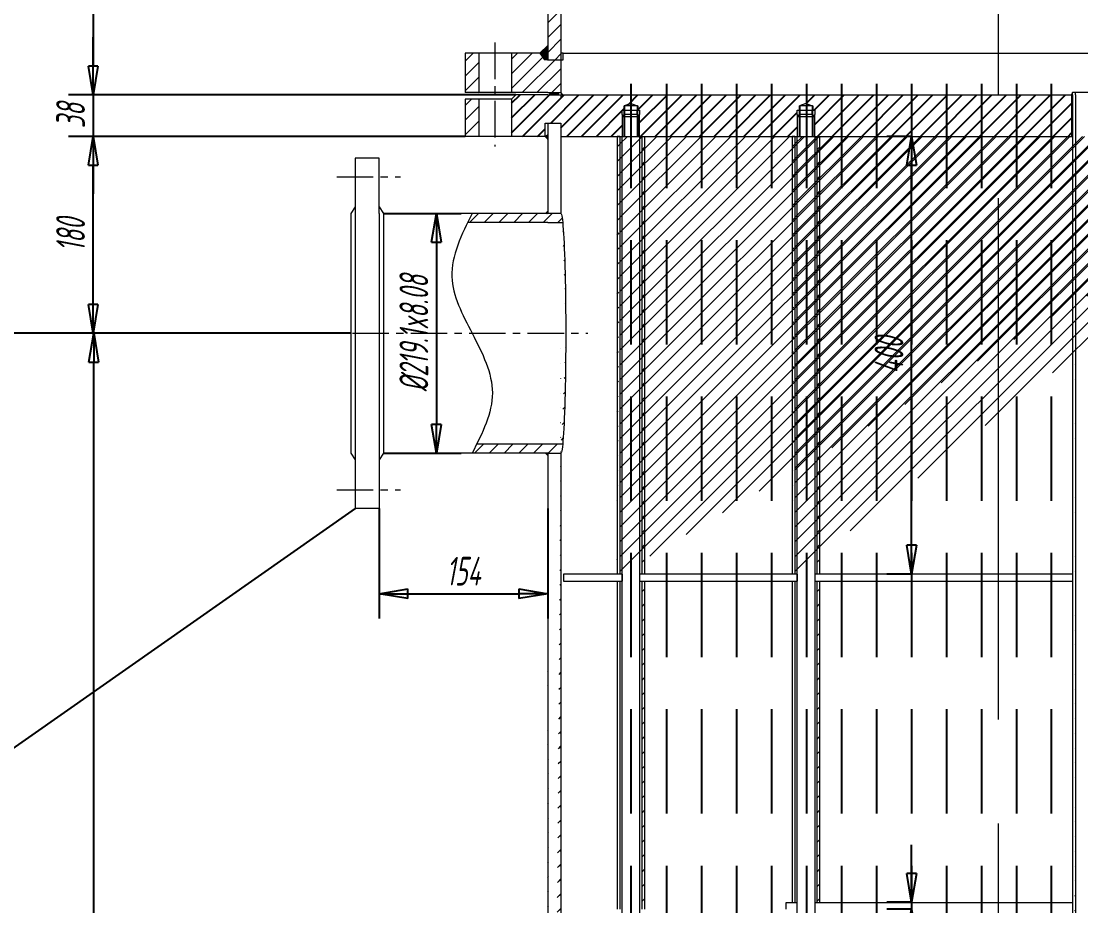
# Model space of a CAD drawing. Header units: millimetres. Extents: x 3797 to 16515, y 762 to 2553.
# Drawn here: x 3864.3 to 3928.9, y 2352.7 to 2406.6 of the extents above; entities that cross this region are included whole.
import ezdxf

# ---------------------------------------------------------------- set-up
doc = ezdxf.new("R2010")
doc.units = ezdxf.units.MM
doc.linetypes.add('CENTER', pattern=[50.8, 31.75, -6.35, 6.35, -6.35])
doc.linetypes.add('HIDDEN', pattern=[9.525, 6.35, -3.175])
doc.layers.add('3（中心线）', color=1, linetype='CENTER', lineweight=20)
doc.layers.add('细实线', color=7, linetype='Continuous', lineweight=18)
for name, color, linetype in [('DIM标注-YH', 4, 'Continuous'), ('runner实线2', 7, 'Continuous'), ('runner实线3', 2, 'Continuous'), ('虚线', 6, 'HIDDEN')]:
    doc.layers.add(name, color=color, linetype=linetype)
doc.styles.add('runner-文字样式', font='gbeitc.shx', dxfattribs={"width": 0.707, "bigfont": 'gbcbig.shx'})
doc.dimstyles.new('runner标注', dxfattribs={"dimscale": 0.5, "dimtxt": 3.5, "dimasz": 3.5, "dimexe": 3, "dimexo": 0, "dimgap": 1, "dimtad": 1, "dimdec": 4, "dimlfac": 15, "dimzin": 9, "dimdsep": 46, "dimtxsty": 'runner-文字样式', "dimblk": 'CLOSED', "dimcen": 0, "dimclrd": 256, "dimclrt": 256, "dimadec": 4, "dimazin": 2, "dimtfac": 1, "dimtdec": 4, "dimtmove": 0, "dimatfit": 3, "dimldrblk": 'CLOSED', "dimfxl": 0, "dimarcsym": 0})
pattern_1 = [(45, (82.5553, -5533.755), (-0.449012806, 0.449012806), [])]
pattern_2 = [(45, (82.555322, -5533.755025), (-0.014967093535, 0.014967093535), []), (135, (82.555322, -5533.755025), (-0.014967093535, -0.014967093535), [])]
pattern_3 = [(45, (59.08866, -5533.755), (-0.449012806, 0.449012806), [])]
pattern_4 = [(45, (48.422, -5533.755), (-0.449012806, 0.449012806), [])]

# ---------------------------------------------------------------- blocks, each defined once
blk = doc.blocks.new('_Closed')
at = {"color": 0, "linetype": 'ByBlock', "lineweight": -2}
for p, q in [((-1, 0.167), (0, 0)), ((-1, 0.167), (-1, -0.167)), ((0, 0), (-1, -0.167)), ((0, 0), (-1, 0))]:
    blk.add_line(p, q, dxfattribs=at)
blk = doc.blocks.new('*D6')
at = {"layer": 'Defpoints', "color": 0, "ltscale": 0.067, "transparency": 16777216}
for p in [(3861.446, 2448.152), (3923.882, 2448.152), (3896.348, 1970.353)]:
    blk.add_point(p, dxfattribs=at)
at = {"layer": 'DIM标注-YH', "color": 0, "lineweight": -2, "ltscale": 0.067, "transparency": 16777216}
for p, q in [((3923.882, 2448.152), (3859.946, 2448.152)), ((3896.348, 1970.353), (3859.946, 1970.353))]:
    blk.add_line(p, q, dxfattribs=at)
at = {"layer": 'DIM标注-YH', "lineweight": -2, "ltscale": 0.067, "transparency": 16777216}
blk.add_line((3861.446, 1972.103), (3861.446, 2446.402), dxfattribs=at)
at = {"layer": 'DIM标注-YH', "lineweight": -2, "ltscale": 0.067, "transparency": 16777216, "xscale": 1.75, "yscale": 1.75, "zscale": 1.75}
for p, rotation in [((3861.446, 2448.152), 90), ((3861.446, 1970.353), 270)]:
    blk.add_blockref('_Closed', p, dxfattribs=dict(at, rotation=rotation))
at = {"layer": 'DIM标注-YH', "ltscale": 0.067, "transparency": 16777216, "insert": (3860.071, 2211.658), "char_height": 1.75, "attachment_point": 5, "rotation": 90, "style": 'runner-文字样式'}
blk.add_mtext('7167', dxfattribs=at)
blk = doc.blocks.new('*D9')
at = {"layer": 'Defpoints', "color": 0, "ltscale": 0.067, "transparency": 16777216}
for p in [(3896.34, 2432.353), (3868.723, 2402.153), (3894.481, 2402.153)]:
    blk.add_point(p, dxfattribs=at)
at = {"layer": 'DIM标注-YH', "color": 0, "lineweight": -2, "ltscale": 0.067, "transparency": 16777216}
for p, q in [((3896.34, 2432.353), (3867.223, 2432.353)), ((3894.481, 2402.153), (3867.223, 2402.153))]:
    blk.add_line(p, q, dxfattribs=at)
at = {"layer": 'DIM标注-YH', "lineweight": -2, "ltscale": 0.067, "transparency": 16777216}
blk.add_line((3868.723, 2430.603), (3868.723, 2403.903), dxfattribs=at)
at = {"layer": 'DIM标注-YH', "lineweight": -2, "ltscale": 0.067, "transparency": 16777216, "xscale": 1.75, "yscale": 1.75, "zscale": 1.75}
for p, rotation in [((3868.723, 2432.353), 90), ((3868.723, 2402.153), 270)]:
    blk.add_blockref('_Closed', p, dxfattribs=dict(at, rotation=rotation))
at = {"layer": 'DIM标注-YH', "ltscale": 0.067, "transparency": 16777216, "insert": (3867.348, 2417.253), "char_height": 1.75, "attachment_point": 5, "rotation": 90, "style": 'runner-文字样式'}
blk.add_mtext('453', dxfattribs=at)
blk = doc.blocks.new('*D11')
at = {"layer": 'Defpoints', "color": 0, "ltscale": 0.067, "transparency": 16777216}
for p in [(3894.481, 2402.153), (3868.723, 2399.619), (3891.381, 2399.619)]:
    blk.add_point(p, dxfattribs=at)
at = {"layer": 'DIM标注-YH', "lineweight": -2, "ltscale": 0.067, "transparency": 16777216}
for p, q in [((3868.723, 2403.903), (3868.723, 2405.653)), ((3868.723, 2402.153), (3868.723, 2399.619)), ((3868.723, 2397.869), (3868.723, 2396.119))]:
    blk.add_line(p, q, dxfattribs=at)
at = {"layer": 'DIM标注-YH', "color": 0, "lineweight": -2, "ltscale": 0.067, "transparency": 16777216}
for p, q in [((3894.481, 2402.153), (3867.223, 2402.153)), ((3891.381, 2399.619), (3867.223, 2399.619))]:
    blk.add_line(p, q, dxfattribs=at)
at = {"layer": 'DIM标注-YH', "lineweight": -2, "ltscale": 0.067, "transparency": 16777216, "xscale": 1.75, "yscale": 1.75, "zscale": 1.75}
for p, rotation in [((3868.723, 2402.153), 270), ((3868.723, 2399.619), 90)]:
    blk.add_blockref('_Closed', p, dxfattribs=dict(at, rotation=rotation))
at = {"layer": 'DIM标注-YH', "ltscale": 0.067, "transparency": 16777216, "insert": (3867.348, 2400.886), "char_height": 1.75, "attachment_point": 5, "rotation": 90, "style": 'runner-文字样式'}
blk.add_mtext('38', dxfattribs=at)
blk = doc.blocks.new('*D12')
at = {"layer": 'Defpoints', "color": 0, "ltscale": 0.067, "transparency": 16777216}
for p in [(3886.414, 2394.922), (3886.414, 2380.317), (3889.636, 2380.317)]:
    blk.add_point(p, dxfattribs=at)
at = {"layer": 'DIM标注-YH', "color": 0, "lineweight": -2, "ltscale": 0.067, "transparency": 16777216}
for p, q in [((3886.414, 2394.922), (3891.136, 2394.922)), ((3886.414, 2380.317), (3891.136, 2380.317))]:
    blk.add_line(p, q, dxfattribs=at)
at = {"layer": 'DIM标注-YH', "lineweight": -2, "ltscale": 0.067, "transparency": 16777216}
blk.add_line((3889.636, 2393.172), (3889.636, 2382.067), dxfattribs=at)
at = {"layer": 'DIM标注-YH', "lineweight": -2, "ltscale": 0.067, "transparency": 16777216, "xscale": 1.75, "yscale": 1.75, "zscale": 1.75}
for p, rotation in [((3889.636, 2394.922), 90), ((3889.636, 2380.317), 270)]:
    blk.add_blockref('_Closed', p, dxfattribs=dict(at, rotation=rotation))
at = {"layer": 'DIM标注-YH', "ltscale": 0.067, "transparency": 16777216, "insert": (3888.261, 2387.619), "char_height": 1.75, "attachment_point": 5, "rotation": 90, "style": 'runner-文字样式'}
blk.add_mtext('{\\W0.707;%%C219.1}x8.08', dxfattribs=at)
blk = doc.blocks.new('*D13')
at = {"layer": 'Defpoints', "color": 0, "ltscale": 0.067, "transparency": 16777216}
for p in [(3886.148, 2376.953), (3896.414, 2376.953), (3896.414, 2371.753)]:
    blk.add_point(p, dxfattribs=at)
at = {"layer": 'DIM标注-YH', "color": 0, "lineweight": -2, "ltscale": 0.067, "transparency": 16777216}
for p, q in [((3886.148, 2376.953), (3886.148, 2370.253)), ((3896.414, 2376.953), (3896.414, 2370.253))]:
    blk.add_line(p, q, dxfattribs=at)
at = {"layer": 'DIM标注-YH', "lineweight": -2, "ltscale": 0.067, "transparency": 16777216}
blk.add_line((3887.898, 2371.753), (3894.664, 2371.753), dxfattribs=at)
at = {"layer": 'DIM标注-YH', "lineweight": -2, "ltscale": 0.067, "transparency": 16777216, "xscale": 1.75, "yscale": 1.75, "zscale": 1.75, "rotation": 180}
blk.add_blockref('_Closed', (3886.148, 2371.753), dxfattribs=at)
at = {"layer": 'DIM标注-YH', "lineweight": -2, "ltscale": 0.067, "transparency": 16777216, "xscale": 1.75, "yscale": 1.75, "zscale": 1.75}
blk.add_blockref('_Closed', (3896.414, 2371.753), dxfattribs=at)
at = {"layer": 'DIM标注-YH', "ltscale": 0.067, "transparency": 16777216, "insert": (3891.281, 2373.128), "char_height": 1.75, "attachment_point": 5, "style": 'runner-文字样式'}
blk.add_mtext('154', dxfattribs=at)
blk = doc.blocks.new('*D14')
at = {"layer": 'Defpoints', "color": 0, "ltscale": 0.067, "transparency": 16777216}
for p in [(3868.723, 2399.619), (3891.381, 2399.619), (3880.964, 2387.619)]:
    blk.add_point(p, dxfattribs=at)
at = {"layer": 'DIM标注-YH', "color": 0, "lineweight": -2, "ltscale": 0.067, "transparency": 16777216}
for p, q in [((3891.381, 2399.619), (3867.223, 2399.619)), ((3880.964, 2387.619), (3867.223, 2387.619))]:
    blk.add_line(p, q, dxfattribs=at)
at = {"layer": 'DIM标注-YH', "lineweight": -2, "ltscale": 0.067, "transparency": 16777216}
blk.add_line((3868.723, 2389.369), (3868.723, 2397.869), dxfattribs=at)
at = {"layer": 'DIM标注-YH', "lineweight": -2, "ltscale": 0.067, "transparency": 16777216, "xscale": 1.75, "yscale": 1.75, "zscale": 1.75}
for p, rotation in [((3868.723, 2399.619), 90), ((3868.723, 2387.619), 270)]:
    blk.add_blockref('_Closed', p, dxfattribs=dict(at, rotation=rotation))
at = {"layer": 'DIM标注-YH', "ltscale": 0.067, "transparency": 16777216, "insert": (3867.348, 2393.619), "char_height": 1.75, "attachment_point": 5, "rotation": 90, "style": 'runner-文字样式'}
blk.add_mtext('180', dxfattribs=at)
blk = doc.blocks.new('*D15')
at = {"layer": 'Defpoints', "color": 0, "ltscale": 0.067, "transparency": 16777216}
for p in [(3918.582, 2399.619), (3918.582, 2399.619), (3918.582, 2372.953)]:
    blk.add_point(p, dxfattribs=at)
at = {"layer": 'DIM标注-YH', "color": 0, "lineweight": -2, "ltscale": 0.067, "transparency": 16777216}
for p, q in [((3918.582, 2399.619), (3917.082, 2399.619)), ((3918.582, 2372.953), (3917.082, 2372.953))]:
    blk.add_line(p, q, dxfattribs=at)
at = {"layer": 'DIM标注-YH', "lineweight": -2, "ltscale": 0.067, "transparency": 16777216}
blk.add_line((3918.582, 2374.703), (3918.582, 2397.869), dxfattribs=at)
at = {"layer": 'DIM标注-YH', "lineweight": -2, "ltscale": 0.067, "transparency": 16777216, "xscale": 1.75, "yscale": 1.75, "zscale": 1.75}
for p, rotation in [((3918.582, 2399.619), 90), ((3918.582, 2372.953), 270)]:
    blk.add_blockref('_Closed', p, dxfattribs=dict(at, rotation=rotation))
at = {"layer": 'DIM标注-YH', "ltscale": 0.067, "transparency": 16777216, "insert": (3917.207, 2386.286), "char_height": 1.75, "attachment_point": 5, "rotation": 90, "style": 'runner-文字样式'}
blk.add_mtext('400', dxfattribs=at)
blk = doc.blocks.new('*D17')
at = {"layer": 'Defpoints', "color": 0, "ltscale": 0.067, "transparency": 16777216}
for p in [(3918.582, 2352.953), (3918.582, 2352.529), (3918.582, 2352.529)]:
    blk.add_point(p, dxfattribs=at)
at = {"layer": 'DIM标注-YH', "lineweight": -2, "ltscale": 0.067, "transparency": 16777216}
for p, q in [((3918.582, 2354.703), (3918.582, 2356.453)), ((3918.582, 2352.953), (3918.582, 2352.529)), ((3918.582, 2350.779), (3918.582, 2345.76))]:
    blk.add_line(p, q, dxfattribs=at)
at = {"layer": 'DIM标注-YH', "color": 0, "lineweight": -2, "ltscale": 0.067, "transparency": 16777216}
for p, q in [((3918.582, 2352.953), (3917.082, 2352.953)), ((3918.582, 2352.529), (3917.082, 2352.529))]:
    blk.add_line(p, q, dxfattribs=at)
at = {"layer": 'DIM标注-YH', "lineweight": -2, "ltscale": 0.067, "transparency": 16777216, "xscale": 1.75, "yscale": 1.75, "zscale": 1.75}
for p, rotation in [((3918.582, 2352.953), 270), ((3918.582, 2352.529), 90)]:
    blk.add_blockref('_Closed', p, dxfattribs=dict(at, rotation=rotation))
at = {"layer": 'DIM标注-YH', "ltscale": 0.067, "transparency": 16777216, "insert": (3917.207, 2347.394), "char_height": 1.75, "attachment_point": 5, "rotation": 90, "style": 'runner-文字样式'}
blk.add_mtext('6.35', dxfattribs=at)
blk = doc.blocks.new('*D18')
at = {"layer": 'Defpoints', "color": 0, "ltscale": 0.067, "transparency": 16777216}
for p in [(3868.755, 2387.619), (3880.964, 2387.619), (3895.881, 2282.286)]:
    blk.add_point(p, dxfattribs=at)
at = {"layer": 'DIM标注-YH', "color": 0, "lineweight": -2, "ltscale": 0.067, "transparency": 16777216}
for p, q in [((3880.964, 2387.619), (3867.255, 2387.619)), ((3895.881, 2282.286), (3867.255, 2282.286))]:
    blk.add_line(p, q, dxfattribs=at)
at = {"layer": 'DIM标注-YH', "lineweight": -2, "ltscale": 0.067, "transparency": 16777216}
blk.add_line((3868.755, 2284.036), (3868.755, 2385.869), dxfattribs=at)
at = {"layer": 'DIM标注-YH', "lineweight": -2, "ltscale": 0.067, "transparency": 16777216, "xscale": 1.75, "yscale": 1.75, "zscale": 1.75}
for p, rotation in [((3868.755, 2387.619), 90), ((3868.755, 2282.286), 270)]:
    blk.add_blockref('_Closed', p, dxfattribs=dict(at, rotation=rotation))
at = {"layer": 'DIM标注-YH', "ltscale": 0.067, "transparency": 16777216, "insert": (3867.38, 2334.953), "char_height": 1.75, "attachment_point": 5, "rotation": 90, "style": 'runner-文字样式'}
blk.add_mtext('1580', dxfattribs=at)

msp = doc.modelspace()

# ---------------------------------------------------------------- hatches: boundary and pattern name
at = {"layer": '3（中心线）'}
h = msp.add_hatch(dxfattribs=at)
h.set_pattern_fill('ANSI37', color=6, scale=0.006667)
h.set_pattern_definition(pattern_2)
h.paths.add_polyline_path([(3896.4144953, 2405.1636332), (3895.9437933, 2404.6858983), (3896.2226204, 2404.2848897), (3896.4144953, 2404.2848897), (3896.4144953, 2404.6858983)])
h.paths.add_polyline_path([(3896.4144953, 2399.7215571), (3896.253561, 2399.6192317), (3896.4144953, 2399.4510913)])
h = msp.add_hatch(dxfattribs=at)
h.set_pattern_fill('ANSI37', color=3, scale=0.0067)
h.set_pattern_definition([(45, (-56371.05022, -114438.824587), (-0.0150419290028, 0.0150419290028), []), (135, (-56371.05022, -114438.824587), (-0.0150419290028, -0.0150419290028), [])])
h.paths.add_polyline_path([(3897.0627026, 2402.2858983), (3896.5361598, 2402.2858983), (3896.5361598, 2402.152565), (3897.0627026, 2402.152565)])
h = msp.add_hatch(dxfattribs=at)
h.set_pattern_fill('ANSI37', color=6, scale=0.006667)
h.set_pattern_definition(pattern_2)
h.paths.add_polyline_path([(3928.3945351, 2402.2858983), (3928.3278684, 2402.152565), (3928.3945351, 2402.152565)])
h = msp.add_hatch(dxfattribs=at)
h.set_pattern_fill('ANSI37', color=6, scale=0.006667)
h.set_pattern_definition(pattern_2)
h.paths.add_polyline_path([(3896.4144953, 2395.0552317), (3896.281162, 2394.9218983), (3896.4144953, 2394.9218983)])
at = {"layer": '细实线'}
h = msp.add_hatch(dxfattribs=at)
h.set_pattern_fill('ANSI31', color=3, scale=0.2)
h.set_pattern_definition(pattern_1)
h.paths.add_polyline_path([(3897.2144953, 2418.8692317), (3896.4144953, 2418.8692317), (3896.4144953, 2404.6858983), (3896.4144953, 2404.2848897), (3897.2144953, 2404.2848897)])
h = msp.add_hatch(dxfattribs=at)
h.set_pattern_fill('ANSI31', color=3, scale=0.2)
h.set_pattern_definition(pattern_1)
h.paths.add_polyline_path([(3892.2144953, 2401.8858983), (3891.381162, 2401.8858983), (3891.381162, 2399.6192317), (3892.2144953, 2399.6192317)])
h.paths.add_polyline_path([(3892.2144953, 2404.6858983), (3891.381162, 2404.6858983), (3891.381162, 2402.2858983), (3892.2144953, 2402.2858983)])
h.paths.add_polyline_path([(3897.2144953, 2402.152565), (3896.4144953, 2402.152565), (3894.481162, 2402.152565), (3894.2144953, 2401.8858983), (3894.2144953, 2399.6192317), (3896.253561, 2399.6192317), (3896.253561, 2400.4310222), (3897.2144953, 2400.4310222)])
h = msp.add_hatch(dxfattribs=at)
h.set_pattern_fill('ANSI31', color=3, scale=0.2)
h.set_pattern_definition(pattern_1)
h.paths.add_polyline_path([(3897.2144953, 2404.2848897), (3896.4144953, 2404.2848897), (3896.2226204, 2404.2848897), (3895.9437933, 2404.6858983), (3894.2144953, 2404.6858983), (3894.2144953, 2402.2858983), (3896.4144953, 2402.2858983), (3897.2144953, 2402.2858983)])
h = msp.add_hatch(dxfattribs=at)
h.set_pattern_fill('ANSI31', color=3, scale=0.2)
h.set_pattern_definition(pattern_1)
edge = h.paths.add_edge_path()
edge.add_line((3928.3945351, 2402.152565), (3928.3945351, 2005.352565))
edge.add_line((3928.5612018, 2402.152565), (3928.5612018, 2005.352565))
h = msp.add_hatch(dxfattribs=at)
h.set_pattern_fill('ANSI31', color=3, scale=0.2)
h.set_pattern_definition([(45, (37.7553, -5533.755), (-0.449012806, 0.449012806), [])])
edge = h.paths.add_edge_path()
edge.add_line((3900.8144953, 2399.6192317), (3900.8144953, 2372.952565))
edge.add_line((3945.6144953, 2399.6192317), (3945.4478286, 2399.6192317))
edge.add_line((3900.6478286, 2399.6192317), (3900.6478286, 2372.9468126))
h = msp.add_hatch(dxfattribs=at)
h.set_pattern_fill('ANSI31', color=3, scale=0.2)
h.set_pattern_definition(pattern_4)
edge = h.paths.add_edge_path()
edge.add_line((3902.1478286, 2399.6192317), (3902.3144953, 2399.6192317))
edge.add_line((3902.3144953, 2399.6192317), (3902.3144953, 2372.952565))
edge.add_line((3902.1478286, 2399.6192317), (3902.1478286, 2372.952565))
h = msp.add_hatch(dxfattribs=at)
h.set_pattern_fill('ANSI31', color=3, scale=0.2)
h.set_pattern_definition(pattern_4)
edge = h.paths.add_edge_path()
edge.add_line((3911.481162, 2399.6192317), (3911.481162, 2372.952565))
edge.add_line((3945.6144953, 2399.6192317), (3945.4478286, 2399.6192317))
edge.add_line((3911.3144953, 2399.6192317), (3911.3144953, 2372.9468126))
h = msp.add_hatch(dxfattribs=at)
h.set_pattern_fill('ANSI31', color=3, scale=0.2)
h.set_pattern_definition(pattern_3)
edge = h.paths.add_edge_path()
edge.add_line((3912.8144953, 2399.6192317), (3912.981162, 2399.6192317))
edge.add_line((3912.981162, 2399.6192317), (3912.981162, 2372.952565))
edge.add_line((3912.8144953, 2399.6192317), (3912.8144953, 2372.952565))
h = msp.add_hatch(dxfattribs=at)
h.set_pattern_fill('ANSI31', color=3, scale=0.2)
h.set_pattern_definition([(45, (136.22575, -5163.28836), (-0.449012806, 0.449012806), [])])
edge = h.paths.add_edge_path()
edge.add_spline(control_points=[(3891.8144953, 2380.316565), (3891.906088, 2380.4983412), (3891.9976807, 2380.6801174), (3892.0872451, 2380.8618983)], knot_values=[222.6880991408, 222.6880991408, 222.6880991408, 222.6880991408, 231.3190633333, 231.3190633333, 231.3190633333, 231.3190633333], degree=3, periodic=0)
edge.add_line((3892.0887681, 2380.8618983), (3897.3282484, 2380.8618983))
edge.add_ellipse((3897.2144953, 2387.6192317), major_axis=(0, -7.3026667), ratio=0.0410808837, start_angle=0, end_angle=22.282725298, ccw=False)
edge.add_line((3897.2144953, 2380.316565), (3896.4144953, 2380.316565))
edge.add_line((3896.4144953, 2380.316565), (3896.281162, 2380.316565))
edge.add_line((3896.281162, 2380.316565), (3891.8144953, 2380.316565))
edge = h.paths.add_edge_path()
edge.add_spline(control_points=[(3891.5440447, 2394.376565), (3891.6329061, 2394.5583163), (3891.7237007, 2394.7401073), (3891.8144953, 2394.9218983)], knot_values=[0, 0, 0, 0, 8.5636654249, 8.5636654249, 8.5636654249, 8.5636654249], degree=3, periodic=0)
edge.add_line((3891.8144953, 2394.9218983), (3897.2144953, 2394.9218983))
edge.add_ellipse((3897.2144953, 2387.6192317), major_axis=(0, -7.3026667), ratio=0.0410808837, start_angle=157.717274702, end_angle=180, ccw=False)
edge.add_line((3897.3282484, 2394.376565), (3896.4144953, 2394.376565))
edge.add_line((3896.4144953, 2394.376565), (3891.5440447, 2394.376565))
h = msp.add_hatch(dxfattribs=at)
h.set_pattern_fill('ANSI31', color=3, scale=0.2)
h.set_pattern_definition(pattern_1)
edge = h.paths.add_edge_path()
edge.add_line((3896.4144953, 2282.152565), (3896.4144953, 2028.4858983))
edge.add_line((3897.2144953, 2387.0092317), (3897.2144953, 2005.352565))
edge.add_line((3896.4144953, 2005.352565), (3896.4144953, 2028.4858983))
h = msp.add_hatch(dxfattribs=at)
h.set_pattern_fill('ANSI37', color=6, scale=0.006667)
h.set_pattern_definition([(45, (136.225749, -5163.288359), (-0.014967093535, 0.014967093535), []), (135, (136.225749, -5163.288359), (-0.014967093535, -0.014967093535), [])])
edge = h.paths.add_edge_path()
edge.add_line((3896.4144953, 2380.1832317), (3896.281162, 2380.316565))
edge.add_line((3896.4144953, 2380.316565), (3896.281162, 2380.316565))
edge.add_line((3896.4144953, 2380.316565), (3896.4144953, 2375.8192317))
h = msp.add_hatch(dxfattribs=at)
h.set_pattern_fill('ANSI31', color=3, scale=0.2)
h.set_pattern_definition([(45, (-57719.78084, -114504.6682), (-0.449012806, 0.449012806), [])])
edge = h.paths.add_edge_path()
edge.add_line((3897.2173198, 2380.3168887), (3897.2173198, 2007.8858983))
edge.add_line((3896.4144953, 2380.316565), (3896.4144953, 2282.152565))
h = msp.add_hatch(dxfattribs=at)
h.set_pattern_fill('ANSI31', color=3, scale=0.2)
h.set_pattern_definition(pattern_4)
edge = h.paths.add_edge_path()
edge.add_line((3902.1478286, 2372.5292317), (3902.1478286, 2352.952565))
edge.add_line((3902.1478286, 2372.5292317), (3902.3144953, 2372.5292317))
edge.add_line((3902.3144953, 2372.5292317), (3902.3144953, 2352.952565))
h = msp.add_hatch(dxfattribs=at)
h.set_pattern_fill('ANSI31', color=3, scale=0.2)
h.set_pattern_definition(pattern_3)
edge = h.paths.add_edge_path()
edge.add_line((3912.8144953, 2372.5292317), (3912.8144953, 2352.952565))
edge.add_line((3912.8144953, 2372.5292317), (3912.981162, 2372.5292317))
edge.add_line((3912.981162, 2372.5292317), (3912.981162, 2352.952565))
at = {"layer": '虚线'}
h = msp.add_hatch(dxfattribs=at)
h.set_pattern_fill('ANSI31', color=3, scale=0.2)
h.set_pattern_definition(pattern_1)
h.paths.add_polyline_path([(3933.4946394, 2402.152565), (3931.3613061, 2402.152565), (3931.3613061, 2399.6192317), (3933.4946394, 2399.6192317)])
h.paths.add_polyline_path([(3935.6279728, 2401.6237242), (3935.6279728, 2402.152565), (3933.4946394, 2402.152565), (3933.4946394, 2399.6192317), (3935.081162, 2399.6192317), (3935.081162, 2400.952565), (3935.081162, 2401.2192317), (3935.2144953, 2401.2192317), (3935.2144953, 2401.4858983)])
h.paths.add_polyline_path([(3937.7613061, 2402.152565), (3935.6279728, 2402.152565), (3935.6279728, 2401.6147392), (3936.0144953, 2401.4858983), (3936.0144953, 2401.2192317), (3936.1478286, 2401.2192317), (3936.1478286, 2400.952565), (3936.1478286, 2399.6192317), (3937.7613061, 2399.6192317)])
h.paths.add_polyline_path([(3939.8946394, 2402.152565), (3937.7613061, 2402.152565), (3937.7613061, 2399.6192317), (3939.8946394, 2399.6192317)])
h.paths.add_polyline_path([(3942.0279728, 2402.152565), (3939.8946394, 2402.152565), (3939.8946394, 2399.6192317), (3942.0279728, 2399.6192317)])
h.paths.add_polyline_path([(3945.7478286, 2401.2192317), (3945.881162, 2401.2192317), (3945.881162, 2401.4858983), (3946.281162, 2401.6192317), (3946.3096137, 2401.6097477), (3946.3096137, 2402.152565), (3944.1613061, 2402.152565), (3944.1613061, 2399.6192317), (3945.7478286, 2399.6192317), (3945.7478286, 2400.952565)])
h.paths.add_polyline_path([(3944.1613061, 2402.152565), (3942.0279728, 2402.152565), (3942.0279728, 2399.6192317), (3944.1613061, 2399.6192317)])
h.paths.add_polyline_path([(3953.5478286, 2401.8858983), (3953.281162, 2402.152565), (3951.3478286, 2402.152565), (3946.3096137, 2402.152565), (3946.3096137, 2401.6097477), (3946.681162, 2401.4858983), (3946.681162, 2401.2192317), (3946.8144953, 2401.2192317), (3946.8144953, 2400.952565), (3946.8144953, 2399.6192317), (3950.5478286, 2399.6192317), (3950.5478286, 2400.4310222), (3951.508763, 2400.4310222), (3951.508763, 2399.6192317), (3953.5478286, 2399.6192317)])
h.paths.add_polyline_path([(3931.3613061, 2402.152565), (3930.1278684, 2402.152565), (3930.1278684, 2399.6192317), (3931.3613061, 2399.6192317)])
h.paths.add_polyline_path([(3928.3278684, 2402.152565), (3927.0946394, 2402.152565), (3927.0946394, 2399.6192317), (3928.3278684, 2399.6192317)])
h.paths.add_polyline_path([(3927.0946394, 2402.152565), (3924.9824011, 2402.152565), (3924.9824011, 2399.6192317), (3927.0946394, 2399.6192317)])
h.paths.add_polyline_path([(3924.9824011, 2402.152565), (3922.8490677, 2402.152565), (3922.8490677, 2399.6192317), (3924.9824011, 2399.6192317)])
h.paths.add_polyline_path([(3922.8490677, 2402.152565), (3920.7157344, 2402.152565), (3920.7157344, 2399.6192317), (3922.8490677, 2399.6192317)])
h.paths.add_polyline_path([(3920.7157344, 2402.152565), (3918.5824011, 2402.152565), (3918.5824011, 2399.6192317), (3920.7157344, 2399.6192317)])
h.paths.add_polyline_path([(3918.5824011, 2402.152565), (3916.4490677, 2402.152565), (3916.4490677, 2399.6192317), (3918.5824011, 2399.6192317)])
h.paths.add_polyline_path([(3916.4490677, 2402.152565), (3914.3157344, 2402.152565), (3914.3157344, 2399.6192317), (3916.4490677, 2399.6192317)])
h.paths.add_polyline_path([(3914.3157344, 2402.152565), (3912.1824011, 2402.152565), (3912.1824011, 2401.6077075), (3912.5478286, 2401.4858983), (3912.5478286, 2401.2192317), (3912.681162, 2401.2192317), (3912.681162, 2400.952565), (3912.681162, 2399.6192317), (3914.3157344, 2399.6192317)])
h.paths.add_polyline_path([(3911.7478286, 2401.4858983), (3912.1478286, 2401.6192317), (3912.1824011, 2401.6077075), (3912.1824011, 2402.152565), (3910.0490677, 2402.152565), (3910.0490677, 2399.6192317), (3911.6144953, 2399.6192317), (3911.6144953, 2400.952565), (3911.6144953, 2401.2192317), (3911.7478286, 2401.2192317)])
h.paths.add_polyline_path([(3910.0490677, 2402.152565), (3907.9157344, 2402.152565), (3907.9157344, 2399.6192317), (3910.0490677, 2399.6192317)])
h.paths.add_polyline_path([(3907.9157344, 2402.152565), (3905.7824011, 2402.152565), (3905.7824011, 2399.6192317), (3907.9157344, 2399.6192317)])
h.paths.add_polyline_path([(3905.7824011, 2402.152565), (3903.6490677, 2402.152565), (3903.6490677, 2399.6192317), (3905.7824011, 2399.6192317)])
h.paths.add_polyline_path([(3903.6490677, 2402.152565), (3901.4861289, 2402.152565), (3901.4861289, 2401.617576), (3901.881162, 2401.4858983), (3901.881162, 2401.2192317), (3902.0144953, 2401.2192317), (3902.0144953, 2400.952565), (3902.0144953, 2399.6192317), (3903.6490677, 2399.6192317)])
h.paths.add_polyline_path([(3900.9478286, 2400.952565), (3900.9478286, 2401.2192317), (3901.081162, 2401.2192317), (3901.081162, 2401.4858983), (3901.4861289, 2401.6208873), (3901.4861289, 2402.152565), (3896.4144953, 2402.152565), (3894.481162, 2402.152565), (3894.2144953, 2401.8858983), (3894.2144953, 2399.6192317), (3896.253561, 2399.6192317), (3896.253561, 2400.4310222), (3897.2144953, 2400.4310222), (3897.2144953, 2399.6192317), (3900.9478286, 2399.6192317)])

# ---------------------------------------------------------------- linework, layer by layer
at = {"layer": '3（中心线）'}
msp.add_line((3923.881162, 1906.8953895), (3923.881162, 2468.7974269), dxfattribs=at)
at = {"layer": '3（中心线）', "ltscale": 0.07}
for p, q in [((3893.1943298, 2405.3341807), (3893.1943298, 2399.0018671)), ((3883.559541, 2397.1551978), (3887.4494693, 2397.1551978)), ((3880.9635521, 2387.6192317), (3898.8504741, 2387.6192317)), ((3883.559541, 2378.0832655), (3887.4494693, 2378.0832655))]:
    msp.add_line(p, q, dxfattribs=at)
at = {"layer": 'DIM标注-YH', "ltscale": 0.2}
for p, q in [((3884.4144953, 2387.6192317), (3839.3015529, 2387.6192317)), ((3884.681162, 2376.952565), (3854.3533868, 2355.6999974))]:
    msp.add_line(p, q, dxfattribs=at)
at = {"layer": 'runner实线2'}
for p, q in [((3901.081162, 2401.4858983), (3901.081162, 2401.2192317)), ((3901.081162, 2401.2192317), (3901.081162, 2400.952565)), ((3901.081162, 2400.952565), (3901.081162, 2400.8192317)), ((3901.881162, 2401.4858983), (3901.881162, 2401.2192317)), ((3901.881162, 2400.952565), (3901.881162, 2401.2192317)), ((3901.881162, 2400.952565), (3901.881162, 2400.8192317)), ((3911.7478286, 2400.952565), (3911.7478286, 2400.8192317)), ((3912.5478286, 2400.952565), (3912.5478286, 2400.8192317)), ((3901.081162, 2400.8192317), (3901.081162, 2399.6192317)), ((3901.881162, 2400.8192317), (3901.881162, 2399.6192317))]:
    msp.add_line(p, q, dxfattribs=at)
at = {"layer": 'runner实线3'}
for p, q in [((3911.7478286, 2401.4858983), (3911.7478286, 2401.2192317)), ((3911.7478286, 2401.2192317), (3911.7478286, 2400.952565)), ((3912.5478286, 2401.4858983), (3912.5478286, 2401.2192317)), ((3912.5478286, 2400.952565), (3912.5478286, 2401.2192317)), ((3911.7478286, 2400.8192317), (3911.7478286, 2399.6192317)), ((3912.5478286, 2400.8192317), (3912.5478286, 2399.6192317))]:
    msp.add_line(p, q, dxfattribs=at)
at = {"layer": '细实线', "linetype": 'ByBlock'}
for p, q in [((3896.4144953, 2418.8692317), (3896.4144953, 2404.6858983)), ((3897.2144953, 2418.8692317), (3897.2144953, 2402.2858983)), ((3895.9437933, 2404.6858983), (3891.381162, 2404.6858983)), ((3891.381162, 2404.6858983), (3891.381162, 2402.2858983)), ((3892.2144953, 2404.6858983), (3892.2144953, 2402.2858983)), ((3894.2144953, 2404.6858983), (3894.2144953, 2402.2858983)), ((3895.9437933, 2404.6858983), (3896.2226204, 2404.2848897)), ((3896.4144953, 2404.2848897), (3896.2226204, 2404.2848897)), ((3896.4144953, 2404.6858983), (3896.4144953, 2404.2848897)), ((3896.4144953, 2404.2848897), (3897.2144953, 2404.2848897)), ((3897.2144953, 2404.2848897), (3897.3627907, 2404.2848897)), ((3897.3627907, 2404.6858983), (3950.3995332, 2404.6858983)), ((3897.3627907, 2404.2848897), (3897.3627907, 2404.6858983)), ((3896.4144953, 2402.2858983), (3891.381162, 2402.2858983)), ((3894.2144953, 2401.8858983), (3894.481162, 2402.152565)), ((3896.4144953, 2402.152565), (3894.481162, 2402.152565)), ((3896.4144953, 2402.2858983), (3897.2144953, 2402.2858983)), ((3896.4144953, 2402.152565), (3928.3278684, 2402.152565)), ((3897.1892254, 2402.2858983), (3897.3225587, 2402.152565)), ((3897.2144953, 2402.152565), (3897.2144953, 2401.9436819)), ((3891.381162, 2401.8858983), (3891.381162, 2399.6192317)), ((3894.2144953, 2401.8858983), (3891.381162, 2401.8858983)), ((3892.2144953, 2401.8858983), (3892.2144953, 2399.6192317)), ((3894.2144953, 2401.8858983), (3894.2144953, 2399.6192317)), ((3896.253561, 2399.6192317), (3896.253561, 2400.4310222)), ((3896.253561, 2400.4310222), (3897.2144953, 2400.4310222)), ((3896.4144953, 2400.4310222), (3896.4144953, 2394.9218983)), ((3897.2144953, 2400.4310222), (3897.2144953, 2394.9218983)), ((3896.253561, 2399.6192317), (3891.381162, 2399.6192317)), ((3896.4144953, 2399.6192317), (3896.4144953, 2399.6192317)), ((3896.4144953, 2399.6192317), (3896.4144953, 2399.6192317)), ((3897.2144953, 2399.6192317), (3928.3945351, 2399.6192317)), ((3896.4144953, 2380.316565), (3896.4144953, 2282.152565))]:
    msp.add_line(p, q, dxfattribs=at)
at = {"layer": '细实线'}
for p, q in [((3895.9437933, 2404.6858983), (3896.4144953, 2405.1636332)), ((3897.3627907, 2404.6858983), (3897.2144953, 2404.6858983)), ((3896.5361598, 2402.2858983), (3896.5361598, 2402.152565)), ((3897.0627026, 2402.2858983), (3897.0627026, 2402.152565)), ((3928.3945351, 2402.2858983), (3928.3278684, 2402.152565)), ((3928.3945351, 2402.152565), (3928.3278684, 2402.152565)), ((3928.3278684, 2402.152565), (3928.3278684, 2399.6192317)), ((3928.3278684, 2402.152565), (3928.3945351, 2402.152565)), ((3930.0612018, 2402.2858983), (3928.3945351, 2402.2858983)), ((3928.3945351, 2402.152565), (3928.3945351, 2402.2858983)), ((3928.3945351, 2402.152565), (3928.3945351, 2005.352565)), ((3928.5612018, 2402.152565), (3928.5612018, 2402.2858983)), ((3928.5612018, 2402.152565), (3928.5612018, 2005.352565)), ((3901.481162, 2401.6192317), (3901.081162, 2401.4858983)), ((3901.481162, 2401.6192317), (3901.881162, 2401.4858983)), ((3912.1478286, 2401.6192317), (3911.7478286, 2401.4858983)), ((3912.1478286, 2401.6192317), (3912.5478286, 2401.4858983)), ((3900.9478286, 2400.952565), (3900.9478286, 2401.2192317)), ((3900.9478286, 2401.2192317), (3902.0144953, 2401.2192317)), ((3900.9478286, 2400.952565), (3900.9478286, 2399.6192317)), ((3901.081162, 2400.952565), (3900.9478286, 2400.8192317)), ((3901.881162, 2401.4858983), (3901.081162, 2401.4858983)), ((3901.881162, 2400.952565), (3901.081162, 2400.952565)), ((3901.881162, 2400.952565), (3902.0144953, 2400.8192317)), ((3902.0144953, 2401.2192317), (3902.0144953, 2400.952565)), ((3902.0144953, 2399.6192317), (3902.0144953, 2400.952565)), ((3911.6144953, 2400.952565), (3911.6144953, 2401.2192317)), ((3911.6144953, 2401.2192317), (3912.681162, 2401.2192317)), ((3911.6144953, 2400.952565), (3911.6144953, 2399.6192317)), ((3911.7478286, 2400.952565), (3911.6144953, 2400.8192317)), ((3912.5478286, 2401.4858983), (3911.7478286, 2401.4858983)), ((3912.5478286, 2400.952565), (3911.7478286, 2400.952565)), ((3912.5478286, 2400.952565), (3912.681162, 2400.8192317)), ((3912.681162, 2401.2192317), (3912.681162, 2400.952565)), ((3912.681162, 2399.6192317), (3912.681162, 2400.952565)), ((3897.2144953, 2400.4310222), (3897.2144953, 2394.9218983)), ((3900.9478286, 2400.8192317), (3902.0144953, 2400.8192317)), ((3911.6144953, 2400.8192317), (3912.681162, 2400.8192317)), ((3896.253561, 2399.6192317), (3896.4144953, 2399.7215571)), ((3896.253561, 2399.6192317), (3896.4144953, 2399.4510913)), ((3896.4144953, 2399.7215571), (3896.4144953, 2399.4510913)), ((3900.8144953, 2399.6192317), (3900.6478286, 2399.6192317)), ((3900.6478286, 2399.6192317), (3900.8144953, 2399.6192317)), ((3900.6478286, 2399.6192317), (3900.6478286, 2372.9468126)), ((3900.8144953, 2399.6192317), (3900.8144953, 2372.952565)), ((3900.9478286, 2052.952565), (3900.9478286, 2399.6192317)), ((3900.9478286, 2052.952565), (3900.9478286, 2399.6192317)), ((3900.9478286, 2052.952565), (3900.9478286, 2399.6192317)), ((3900.9478286, 2052.952565), (3900.9478286, 2399.6192317)), ((3900.9478286, 2052.952565), (3900.9478286, 2399.6192317)), ((3900.9478286, 2052.952565), (3900.9478286, 2399.6192317)), ((3902.0144953, 2399.6192317), (3902.0144953, 2052.952565)), ((3902.0144953, 2399.6192317), (3902.0144953, 2052.952565)), ((3902.0144953, 2399.6192317), (3902.0144953, 2052.952565)), ((3902.0144953, 2399.6192317), (3902.0144953, 2052.952565)), ((3902.0144953, 2399.6192317), (3902.0144953, 2052.952565)), ((3902.0144953, 2399.6192317), (3902.0144953, 2052.952565)), ((3902.1478286, 2399.6192317), (3902.3144953, 2399.6192317)), ((3902.1478286, 2399.6192317), (3902.1478286, 2372.952565)), ((3902.1478286, 2399.6192317), (3902.3144953, 2399.6192317)), ((3902.3144953, 2399.6192317), (3902.3144953, 2372.952565)), ((3911.481162, 2399.6192317), (3911.3144953, 2399.6192317)), ((3911.3144953, 2399.6192317), (3911.481162, 2399.6192317)), ((3911.3144953, 2399.6192317), (3911.3144953, 2372.9468126)), ((3911.481162, 2399.6192317), (3911.481162, 2372.952565)), ((3911.6144953, 2032.952565), (3911.6144953, 2399.6192317)), ((3911.6144953, 2032.952565), (3911.6144953, 2399.6192317)), ((3911.6144953, 2032.952565), (3911.6144953, 2399.6192317)), ((3911.6144953, 2032.952565), (3911.6144953, 2399.6192317)), ((3911.6144953, 2032.952565), (3911.6144953, 2399.6192317)), ((3911.6144953, 2032.952565), (3911.6144953, 2399.6192317)), ((3912.681162, 2399.6192317), (3912.681162, 2032.952565)), ((3912.681162, 2399.6192317), (3912.681162, 2032.952565)), ((3912.681162, 2399.6192317), (3912.681162, 2032.952565)), ((3912.681162, 2399.6192317), (3912.681162, 2032.952565)), ((3912.681162, 2399.6192317), (3912.681162, 2032.952565)), ((3912.681162, 2399.6192317), (3912.681162, 2032.952565)), ((3912.8144953, 2399.6192317), (3912.981162, 2399.6192317)), ((3912.8144953, 2399.6192317), (3912.8144953, 2372.952565)), ((3912.8144953, 2399.6192317), (3912.981162, 2399.6192317)), ((3912.981162, 2399.6192317), (3912.981162, 2372.952565)), ((3923.881162, 2399.6192317), (3923.881162, 2399.6192317)), ((3884.681162, 2398.2858983), (3884.681162, 2376.952565)), ((3886.1478286, 2398.2858983), (3884.681162, 2398.2858983)), ((3886.1478286, 2394.9218983), (3886.1478286, 2398.2858983)), ((3884.681162, 2395.3218983), (3884.4144953, 2394.9218983)), ((3886.1478286, 2395.3218983), (3886.4144953, 2394.9218983)), ((3896.4144953, 2395.0552317), (3896.281162, 2394.9218983)), ((3884.4144953, 2394.9218983), (3884.4144953, 2380.316565)), ((3886.1478286, 2394.9218983), (3886.1478286, 2380.316565)), ((3897.2144953, 2394.9218983), (3886.4144953, 2394.9218983)), ((3886.4144953, 2394.9218983), (3886.4144953, 2380.316565)), ((3896.4144953, 2394.9218983), (3896.281162, 2394.9218983)), ((3896.4144953, 2394.376565), (3891.5440447, 2394.376565)), ((3896.4144953, 2394.376565), (3897.3282484, 2394.376565)), ((3897.3282484, 2380.8618983), (3892.0872451, 2380.8618983)), ((3884.4144953, 2380.316565), (3884.681162, 2379.916565)), ((3886.1478286, 2380.316565), (3886.1478286, 2376.952565)), ((3886.4144953, 2380.316565), (3886.1478286, 2379.916565)), ((3886.1478286, 2380.316565), (3886.1478286, 2379.916565)), ((3896.4144953, 2380.316565), (3886.4144953, 2380.316565)), ((3896.4144953, 2380.316565), (3896.281162, 2380.316565)), ((3896.4144953, 2380.1832317), (3896.281162, 2380.316565)), ((3896.4144953, 2380.316565), (3896.4144953, 2380.316565)), ((3896.4144953, 2380.316565), (3897.2144953, 2380.316565)), ((3897.2173198, 2380.3168887), (3897.2173198, 2007.8858983)), ((3886.1478286, 2376.952565), (3884.681162, 2376.952565)), ((3900.9478286, 2372.952565), (3897.373162, 2372.952565)), ((3897.373162, 2372.952565), (3897.373162, 2372.5292317)), ((3897.373162, 2372.5292317), (3900.9478286, 2372.5292317)), ((3900.6478286, 2372.5292317), (3900.6478286, 2352.952565)), ((3900.8144953, 2372.5292317), (3900.8144953, 2352.952565)), ((3900.9478286, 2372.952565), (3900.9478286, 2372.5292317)), ((3911.6144953, 2372.952565), (3902.0144953, 2372.952565)), ((3902.0144953, 2372.952565), (3902.0144953, 2372.5292317)), ((3902.0144953, 2372.5292317), (3911.6144953, 2372.5292317)), ((3902.1478286, 2372.5292317), (3902.1478286, 2352.952565)), ((3902.1478286, 2372.5292317), (3902.3144953, 2372.5292317)), ((3902.3144953, 2372.5292317), (3902.3144953, 2352.952565)), ((3911.3144953, 2372.5292317), (3911.3144953, 2352.952565)), ((3911.481162, 2372.5292317), (3911.481162, 2352.952565)), ((3911.6144953, 2372.952565), (3911.6144953, 2372.5292317)), ((3923.881162, 2372.952565), (3912.681162, 2372.952565)), ((3912.681162, 2372.952565), (3912.681162, 2372.5292317)), ((3912.681162, 2372.5292317), (3923.881162, 2372.5292317)), ((3912.8144953, 2372.5292317), (3912.8144953, 2352.952565)), ((3912.8144953, 2372.5292317), (3912.981162, 2372.5292317)), ((3912.981162, 2372.5292317), (3912.981162, 2352.952565)), ((3928.3945351, 2372.952565), (3923.881162, 2372.952565)), ((3923.881162, 2372.5292317), (3928.3945351, 2372.5292317)), ((3900.6478286, 2352.952565), (3900.6478286, 2352.5292317)), ((3900.8144953, 2352.952565), (3900.8144953, 2352.5292317)), ((3902.1478286, 2352.952565), (3902.1478286, 2352.5292317)), ((3902.3144953, 2352.952565), (3902.3144953, 2352.5292317)), ((3910.9478286, 2352.5292317), (3910.9478286, 2352.952565)), ((3910.9478286, 2352.952565), (3911.6144953, 2352.952565)), ((3912.681162, 2352.952565), (3923.881162, 2352.952565)), ((3923.881162, 2352.952565), (3928.3945351, 2352.952565))]:
    msp.add_line(p, q, dxfattribs=at)
at = {"layer": '细实线', "extrusion": (0, 0, -1)}
msp.add_ellipse((3897.2144953, 2387.6192317), major_axis=(0, -7.3026667), ratio=0.0410808837, start_param=3.1415926536, end_param=6.2831853072, dxfattribs=at)
at = {"layer": '细实线'}
msp.add_spline([(3891.8144953, 2394.9218983), (3890.5723547, 2391.0684017), (3891.8144953, 2387.6192317), (3893.0454649, 2383.9873426), (3891.8144953, 2380.316565)], degree=3, dxfattribs=at)
at = {"layer": '虚线'}
for p, q in [((3901.4861289, 2402.811179), (3901.4861289, 2004.3072202)), ((3903.6490677, 2402.811179), (3903.6490677, 2004.3072202)), ((3905.7824011, 2402.811179), (3905.7824011, 2004.3072202)), ((3907.9157344, 2402.811179), (3907.9157344, 2004.3072202)), ((3910.0490677, 2402.811179), (3910.0490677, 2004.3072202)), ((3912.1824011, 2402.811179), (3912.1824011, 2004.3072202)), ((3912.1824011, 2402.811179), (3912.1824011, 2004.3072202)), ((3914.3157344, 2402.811179), (3914.3157344, 2004.3072202)), ((3914.3157344, 2402.811179), (3914.3157344, 2004.3072202)), ((3914.3157344, 2402.811179), (3914.3157344, 2004.3072202)), ((3914.3157344, 2402.811179), (3914.3157344, 2004.3072202)), ((3916.4490677, 2402.811179), (3916.4490677, 2004.3072202)), ((3916.4490677, 2402.811179), (3916.4490677, 2004.3072202)), ((3916.4490677, 2402.811179), (3916.4490677, 2004.3072202)), ((3918.5824011, 2402.811179), (3918.5824011, 2004.3072202)), ((3920.7157344, 2402.811179), (3920.7157344, 2004.3072202)), ((3922.8490677, 2402.811179), (3922.8490677, 2004.3072202)), ((3924.9824011, 2402.811179), (3924.9824011, 2004.3072202)), ((3927.0946394, 2402.811179), (3927.0946394, 2004.3072202))]:
    msp.add_line(p, q, dxfattribs=at)

# ---------------------------------------------------------------- dimensions: what is measured, and where the dimension line sits
at = {"layer": 'DIM标注-YH', "ltscale": 0.067}
dim = msp.add_linear_dim(base=(3861.4461896, 2448.1523211), p1=(3896.3478286, 1970.352565), p2=(3923.8821126, 2448.1523211), angle=90, dimstyle='runner标注', override={"dimdec": 0}, dxfattribs=at)
dim.commit()
dim.dimension.update_dxf_attribs({"geometry": '*D6', "text_midpoint": (3861.4461896, 2211.6580674), "dimtype": 160})
for base, p1, p2, picture, middle in [((3868.72291, 2402.152565), (3896.340359, 2432.352565), (3894.481162, 2402.152565), '*D9', (3867.34791, 2417.252565)), ((3868.72291, 2399.6192317), (3894.481162, 2402.152565), (3891.381162, 2399.6192317), '*D11', (3867.34791, 2400.8858983)), ((3868.72291, 2399.6192317), (3880.9635521, 2387.6192317), (3891.381162, 2399.6192317), '*D14', (3867.34791, 2393.6192317)), ((3918.5824011, 2399.6192317), (3918.5824011, 2372.952565), (3918.5824011, 2399.6192317), '*D15', (3917.2074011, 2386.2858983)), ((3868.754513, 2387.6192317), (3895.881162, 2282.2858983), (3880.9635521, 2387.6192317), '*D18', (3867.379513, 2334.952565)), ((3918.5824011, 2352.5292317), (3918.5824011, 2352.952565), (3918.5824011, 2352.5292317), '*D17', (3917.2074011, 2347.3944343))]:
    dim = msp.add_linear_dim(base=base, p1=p1, p2=p2, angle=90, dimstyle='runner标注', dxfattribs=at)
    dim.commit()
    dim.dimension.update_dxf_attribs({"geometry": picture, "text_midpoint": middle})
dim = msp.add_linear_dim(base=(3889.6360321, 2380.316565), p1=(3886.4144953, 2394.9218983), p2=(3886.4144953, 2380.316565), angle=90, text='{\\W0.707;%%C<>}x8.08', dimstyle='runner标注', override={"dimdec": 1}, dxfattribs=at)
dim.commit()
dim.dimension.update_dxf_attribs({"geometry": '*D12', "text_midpoint": (3888.2610321, 2387.6192317)})
dim = msp.add_linear_dim(base=(3896.4144953, 2371.7531597), p1=(3886.1478286, 2376.952565), p2=(3896.4144953, 2376.952565), dimstyle='runner标注', dxfattribs=at)
dim.commit()
dim.dimension.update_dxf_attribs({"geometry": '*D13', "text_midpoint": (3891.281162, 2373.1281597)})

doc.saveas('drawing.dxf')
